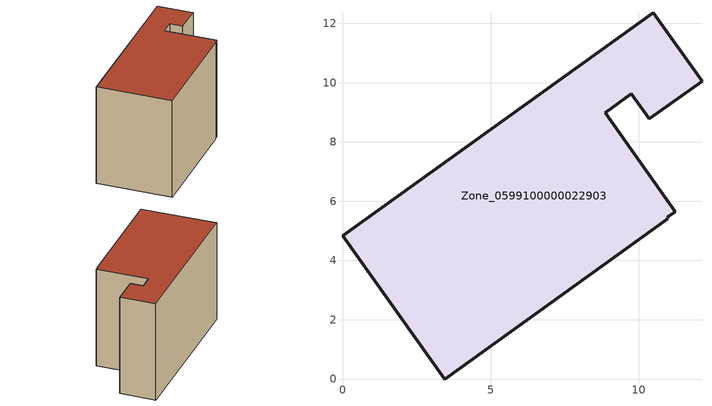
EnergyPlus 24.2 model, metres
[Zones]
Zone_0599100000022903
 floor ground (C_G): 8.86,8.98 11.23,5.65 10.95,5.46 10.98,5.41 3.46,0 0,4.84 10.48,12.35 12.13,10.05 10.35,8.78 9.75,9.62 z0
 wall outside (C_F): 9.75,9.62 10.35,8.78 12.13,10.05 10.48,12.35 0,4.84 3.46,0 10.98,5.41 10.95,5.46 11.23,5.65 8.86,8.98 9.75,9.62 z0:8.12
 roof outside (C_R): 11.23,5.65 8.86,8.98 9.75,9.62 10.35,8.78 12.13,10.05 10.48,12.35 0,4.84 3.46,0 10.98,5.41 10.95,5.46 z8.12
[BUILDING]
Pand.0599100000022903: North Axis=0; Terrain=City; Loads Convergence Tolerance Value=0.04; Temperature Convergence Tolerance Value=0.4; Solar Distribution=FullExterior; Maximum Number of Warmup Days=25; Minimum Number of Warmup Days=1
[Site:Location]
Rotterdam.The.Hague.AP_ZH_NLD Design_Conditions: Latitude=51.96; Longitude=4.45; Time Zone=1; Elevation=-4.5
[SITE:GROUNDTEMPERATURE:BUILDINGSURFACE]
18, 18, 18, 18, 18, 18, 18, 18, 18, 18, 18, 18
[MATERIAL] Thermal Absorptance=0.9; Solar Absorptance=0.7; Visible Absorptance=0.7
Name | Roughness | Thickness | Conductivity | Density | Specific Heat
G.TC.1975-1991 | MediumSmooth | 0.15 | 0.288461 | 540 | 1210
F.TC.1975-1991 | Rough | 0.3 | 0.230769 | 1920 | 840
R.TC.1975-1991 | MediumRough | 0.2 | 0.153846 | 1500 | 1000
[CONSTRUCTION]
C_G: G.TC.1975-1991
C_F: F.TC.1975-1991
C_R: R.TC.1975-1991
[ZONE]
Zone_0599100000022903: Type=1; Multiplier=1; Ceiling Height=Autocalculate; Volume=Autocalculate; Floor Area=autocalculate; Part of Total Floor Area=Yes
[ZONEINFILTRATION:DESIGNFLOWRATE]
Infil_Zone_0599100000022903: Zone or ZoneList or Space or SpaceList=Zone_0599100000022903; Schedule=AlwaysOn; Design Flow Rate Calculation Method=Flow/Area; Flow Rate per Floor Area=0.003; Constant Term Coefficient=1; Temperature Term Coefficient=0; Velocity Term Coefficient=0; Velocity Squared Term Coefficient=0
[HVACTEMPLATE:ZONE:IDEALLOADSAIRSYSTEM]
Zone_0599100000022903: Maximum Heating Supply Air Temperature=50; Minimum Cooling Supply Air Temperature=13; Maximum Heating Supply Air Humidity Ratio=0.0156; Minimum Cooling Supply Air Humidity Ratio=0.0077; Heating Limit=NoLimit; Cooling Limit=NoLimit; Dehumidification Control Type=ConstantSensibleHeatRatio; Cooling Sensible Heat Ratio=0.7; Dehumidification Setpoint=60; Humidification Control Type=None; Humidification Setpoint=30; Outdoor Air Method=None; Outdoor Air Flow Rate per Person=0.00944; Outdoor Air Flow Rate per Zone Floor Area=0; Outdoor Air Flow Rate per Zone=0; Demand Controlled Ventilation Type=None; Outdoor Air Economizer Type=NoEconomizer; Heat Recovery Type=None; Sensible Heat Recovery Effectiveness=0.7; Latent Heat Recovery Effectiveness=0.65
[ZONECONTROL:THERMOSTAT]
ThermostatControl_Zone_0599100000022903: Zone or ZoneList=Zone_0599100000022903; Control Type Schedule=DualSetpointControlType; Control 1=Thermostat_Zone_0599100000022903; Temperature Difference Between Cutout And Setpoint=0
[THERMOSTATSETPOINT:DUALSETPOINT]
Thermostat_Zone_0599100000022903: Heating Setpoint Temperature Schedule=HeatingSetpoint_Zone_0599100000022903; Cooling Setpoint Temperature Schedule=CoolingSetpoint_Zone_0599100000022903
[SCHEDULE:COMPACT]
HeatingSetpoint_Zone_0599100000022903: Through: 12/31, For: AllDays, Until: 24:00, 21
CoolingSetpoint_Zone_0599100000022903: Through: 12/31, For: AllDays, Until: 24:00, 24
DualSetpointControlType: Through: 12/31, For: AllDays, Until: 24:00, 4
AlwaysOn: Through: 12/31, For: AllDays, Until: 24:00, 1
